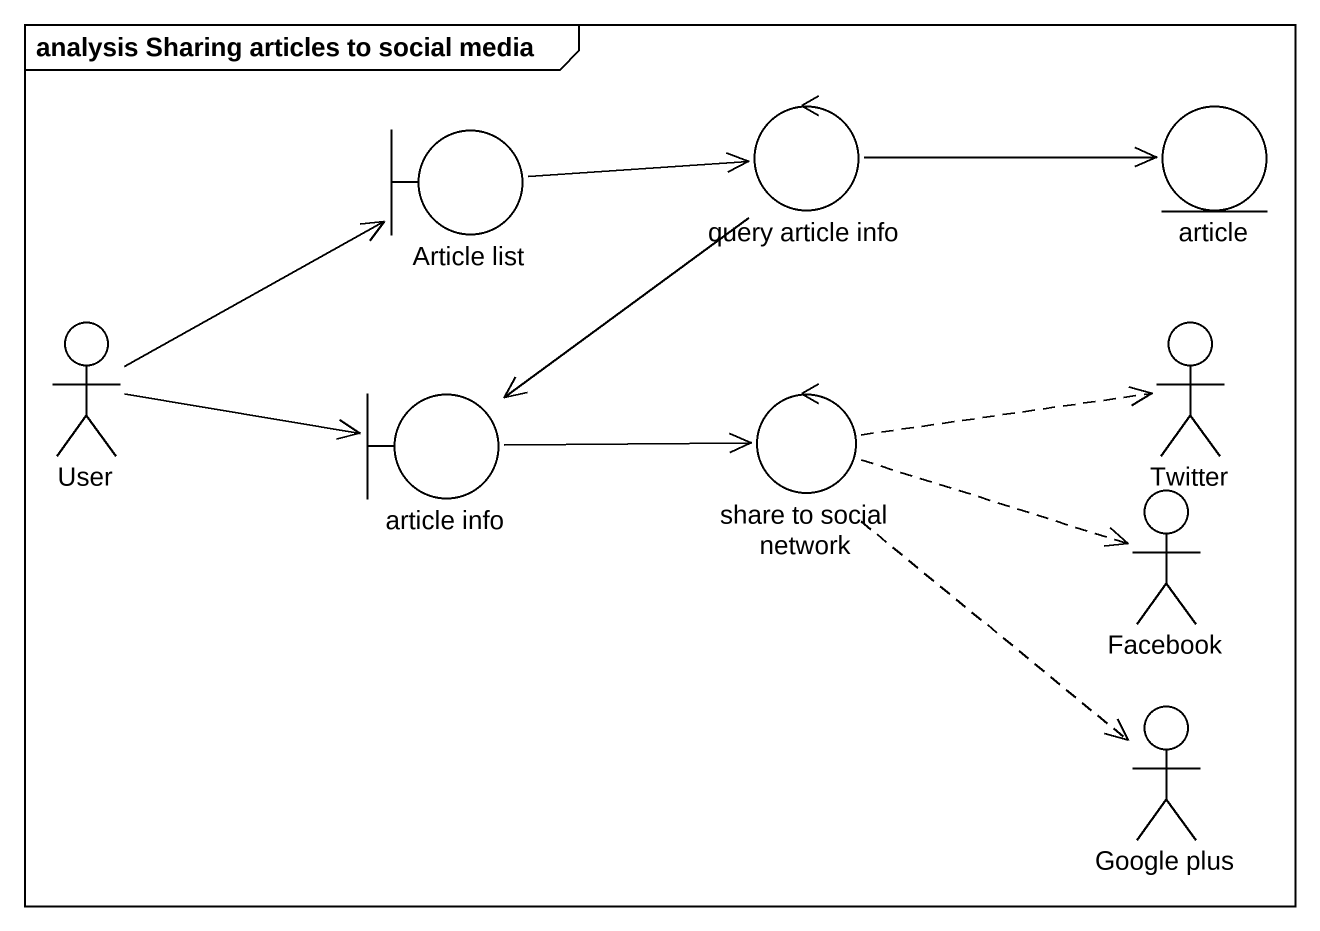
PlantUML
@startuml
mainframe analysis Sharing articles to social media
boundary "Article list" as Article_list
control "query article info" as query_article_info
entity article
actor User
actor Twitter
boundary "article info" as article_info
control "share to social network" as share_to_social_network
actor Facebook
actor "Google plus" as Google_plus
Article_list -right-> query_article_info
query_article_info -right-> article
query_article_info --> article_info
User -right-> Article_list
User -right-> article_info
article_info -right-> share_to_social_network
share_to_social_network .right.> Twitter
share_to_social_network .right.> Facebook
share_to_social_network ..> Google_plus
@enduml
